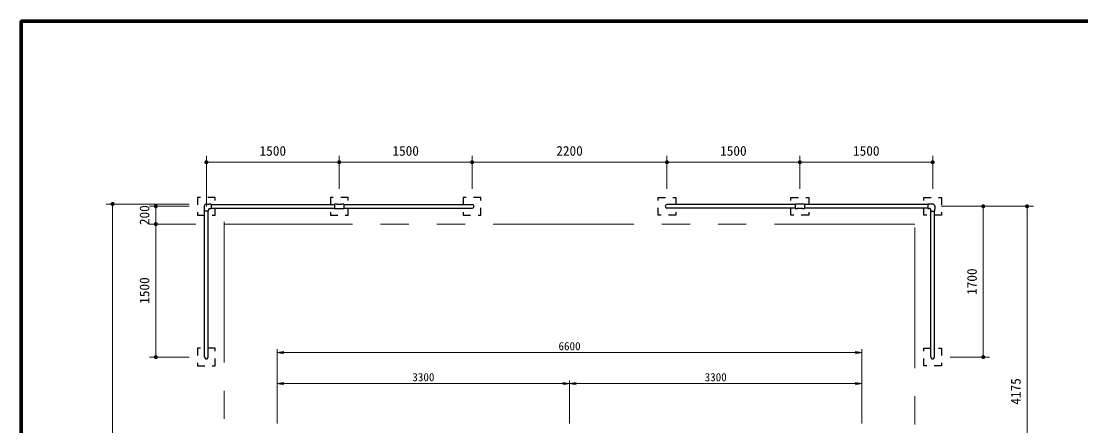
# Model space of a CAD drawing. Units: millimetres at full size. Extents: x 750 to 20250, y 750 to 14100.
# Drawn here: x 750 to 12712, y 9538 to 14100 of the extents above; entities that cross this region are included whole.
import ezdxf
from ezdxf.enums import TextEntityAlignment as Align

# ---------------------------------------------------------------- set-up
doc = ezdxf.new("R2010")
doc.units = ezdxf.units.MM
doc.header["$LTSCALE"] = 50
doc.linetypes.add('USER1', pattern=[63.5, 31.75, -6.35, 6.35, -6.35, 6.35, -6.35])
doc.linetypes.add('USER3', pattern=[3.333334, 1.666667, -1.666667])
for name, color, linetype, lineweight in [('D-SAFETY', 6, 'USER1', 13), ('D-STR-DIM', 7, 'Continuous', 13), ('D-STR-DIM\u3000寸法線、寸法値', 7, 'Continuous', 13), ('D-STR\u3000構造物外形線', 1, 'Continuous', 25), ('D-TTL', 7, 'Continuous', 70)]:
    doc.layers.add(name, color=color, linetype=linetype, lineweight=lineweight)
doc.styles.add('ＭＳ ゴシック', font='')
doc.styles.get('ＭＳ ゴシック').set_extended_font_data('MS Gothic')

# ---------------------------------------------------------------- blocks, each defined once
blk = doc.blocks.new('open_arrow')
at = {"color": 0, "linetype": 'Continuous', "lineweight": -2}
blk.add_lwpolyline([(7.5, 1.25), (0, 0), (7.5, -1.25)], dxfattribs=at)
blk = doc.blocks.new('filled_dot')
at = {"color": 0, "linetype": 'Continuous', "lineweight": -2, "const_width": 1.25}
blk.add_lwpolyline([(-0.625, 0, 1), (0.625, 0, 1)], format="xyb", close=True, dxfattribs=at)

msp = doc.modelspace()

# ---------------------------------------------------------------- linework, layer by layer
at = {"layer": 'D-SAFETY'}
for p, q in [((3040.47, 11837.94), (3040.47, 3837.94)), ((10840.47, 11812.94), (3040.47, 11812.94)), ((10840.47, 3837.94), (10840.47, 11837.94))]:
    msp.add_line(p, q, dxfattribs=at)
at = {"layer": 'D-STR-DIM'}
for p, q in [((3640.47, 9562.94), (3640.47, 10400.44)), ((3640.47, 10362.94), (10240.47, 10362.94)), ((10240.47, 9562.94), (10240.47, 10400.44)), ((3640.47, 9562.94), (3640.47, 10050.44)), ((6940.47, 9562.94), (6940.47, 10050.44)), ((6940.47, 9562.94), (6940.47, 10050.44)), ((10240.47, 9562.94), (10240.47, 10050.44)), ((3640.47, 10012.94), (6940.47, 10012.94)), ((6940.47, 10012.94), (10240.47, 10012.94))]:
    msp.add_line(p, q, dxfattribs=at)
at = {"layer": 'D-STR-DIM\u3000寸法線、寸法値'}
for p, q in [((2840.47, 12008.81), (2840.47, 12581.8)), ((4340.47, 12208.81), (4340.47, 12581.8)), ((4340.47, 12208.81), (4340.47, 12581.8)), ((5840.47, 12208.81), (5840.47, 12581.8)), ((5840.47, 12317.89), (5840.47, 12581.8)), ((8040.47, 12303.03), (8040.47, 12581.8)), ((8040.47, 12208.81), (8040.47, 12581.8)), ((9540.47, 12208.81), (9540.47, 12581.8)), ((9540.47, 12208.81), (9540.47, 12581.8)), ((11040.47, 12208.81), (11040.47, 12581.8)), ((2840.47, 12509.8), (4340.47, 12509.8)), ((4340.47, 12509.8), (5840.47, 12509.8)), ((5840.47, 12509.8), (8040.47, 12509.8)), ((9540.47, 12509.8), (8040.47, 12509.8)), ((9540.47, 12509.8), (11040.47, 12509.8)), ((2644.47, 12038.81), (1709.82, 12038.81)), ((1781.82, 12038.81), (1781.82, 3638.08)), ((2644.47, 12012.81), (2197.71, 12012.81)), ((2269.71, 12012.81), (2269.71, 11812.81)), ((11136.47, 12012.81), (11683.23, 12012.81)), ((11236.47, 12012.81), (12178.04, 12012.81)), ((11611.23, 12012.81), (11611.23, 10312.81)), ((12106.04, 12012.81), (12106.04, 7837.44)), ((2723.47, 11812.81), (2197.71, 11812.81)), ((2723.47, 11812.81), (2197.71, 11812.81)), ((2269.71, 11812.81), (2269.71, 10312.81)), ((2644.47, 10312.81), (2197.71, 10312.81)), ((11236.47, 10312.81), (11683.23, 10312.81))]:
    msp.add_line(p, q, dxfattribs=at)
at = {"layer": 'D-STR\u3000構造物外形線'}
for p, q in [((2815.97, 12012.81), (2815.97, 11980.99)), ((2840.47, 12037.31), (2872.28, 12037.31)), ((2866.97, 11983.31), (2866.97, 11977.81)), ((2869.97, 11986.31), (2875.47, 11986.31)), ((2895.47, 12035.81), (2895.47, 12035.37)), ((2895.47, 12035.37), (2895.47, 11990.25)), ((2895.47, 12033.81), (4288.47, 12033.81)), ((2895.47, 11991.81), (4288.47, 11991.81)), ((2895.47, 11989.81), (2895.47, 11990.25)), ((4288.47, 12035.37), (4288.47, 11990.25)), ((4311.66, 12037.31), (4369.28, 12037.31)), ((4311.66, 11988.31), (4369.28, 11988.31)), ((4392.47, 12035.37), (4392.47, 11990.25)), ((4392.47, 12033.81), (5840.47, 12033.81)), ((4392.47, 11991.81), (5840.47, 11991.81)), ((9488.47, 12033.81), (8040.47, 12033.81)), ((9488.47, 11991.81), (8040.47, 11991.81)), ((9488.47, 12035.37), (9488.47, 11990.25)), ((9569.28, 12037.31), (9511.66, 12037.31)), ((9569.28, 11988.31), (9511.66, 11988.31)), ((9592.47, 12035.37), (9592.47, 11990.25)), ((10985.47, 12033.81), (9592.47, 12033.81)), ((10985.47, 11991.81), (9592.47, 11991.81)), ((10985.47, 12035.81), (10985.47, 12035.37)), ((10985.47, 12035.37), (10985.47, 11990.25)), ((10985.47, 11989.81), (10985.47, 11990.25)), ((11010.97, 11986.31), (11005.47, 11986.31)), ((11040.47, 12037.31), (11008.66, 12037.31)), ((11013.97, 11983.31), (11013.97, 11977.81)), ((11064.97, 12012.81), (11064.97, 11980.99)), ((2817.47, 11957.81), (2817.91, 11957.81)), ((2863.03, 11957.81), (2817.91, 11957.81)), ((2819.47, 10312.81), (2819.47, 11957.81)), ((2861.47, 10312.81), (2861.47, 11957.81)), ((2863.47, 11957.81), (2863.03, 11957.81)), ((11017.47, 11957.81), (11017.91, 11957.81)), ((11017.91, 11957.81), (11063.03, 11957.81)), ((11019.47, 10312.81), (11019.47, 11957.81)), ((11061.47, 10312.81), (11061.47, 11957.81)), ((11063.47, 11957.81), (11063.03, 11957.81))]:
    msp.add_line(p, q, dxfattribs=at)
at = {"layer": 'D-STR\u3000構造物外形線', "linetype": 'USER3'}
for points in [[(2740.47, 11912.81), (2940.47, 11912.81), (2940.47, 12112.81), (2740.47, 12112.81)], [(4240.47, 11912.81), (4440.47, 11912.81), (4440.47, 12112.81), (4240.47, 12112.81)], [(5740.47, 11912.81), (5940.47, 11912.81), (5940.47, 12112.81), (5740.47, 12112.81)], [(8140.47, 11912.81), (7940.47, 11912.81), (7940.47, 12112.81), (8140.47, 12112.81)], [(9640.47, 11912.81), (9440.47, 11912.81), (9440.47, 12112.81), (9640.47, 12112.81)], [(11140.47, 11912.81), (10940.47, 11912.81), (10940.47, 12112.81), (11140.47, 12112.81)], [(2740.47, 10212.81), (2940.47, 10212.81), (2940.47, 10412.81), (2740.47, 10412.81)], [(11140.47, 10212.81), (10940.47, 10212.81), (10940.47, 10412.81), (11140.47, 10412.81)]]:
    msp.add_lwpolyline(points, close=True, dxfattribs=at)
at = {"layer": 'D-STR\u3000構造物外形線'}
for centre, radius, start, end in [((2840.47, 12012.81), 24.5, 90, 180), ((2995.97, 11980.99), 180, 180, 187.26182), ((2809.48, 11977.81), 57.49, 339.99196, 0), ((2869.97, 11983.31), 3, 90, 180), ((2872.28, 11857.31), 180, 82.73818, 90), ((2875.47, 12043.8), 57.49, 270, 290.00804), ((2872.28, 11857.31), 180, 82.598, 82.73818), ((2894.97, 12035.37), 0.5, 0, 82.73818), ((2894.97, 11990.25), 0.5, 277.26182, 0), ((2872.28, 12168.31), 180, 277.26182, 277.402), ((4288.97, 12035.37), 0.5, 97.26182, 180), ((4288.97, 11990.25), 0.5, 180, 262.73818), ((4311.66, 11857.31), 180, 90, 97.26182), ((4311.66, 12168.31), 180, 262.73818, 270), ((4369.28, 11857.31), 180, 82.73818, 90), ((4369.28, 12168.31), 180, 270, 277.26182), ((4391.97, 12035.37), 0.5, 0, 82.73818), ((4391.97, 11990.25), 0.5, 277.26182, 0), ((5840.47, 12012.81), 21, 270, 90.003), ((8040.47, 12012.81), 21, 89.997, 270), ((9488.97, 12035.37), 0.5, 97.26182, 180), ((9488.97, 11990.25), 0.5, 180, 262.73818), ((9511.66, 11857.31), 180, 90, 97.26182), ((9511.66, 12168.31), 180, 262.73818, 270), ((9569.28, 11857.31), 180, 82.73818, 90), ((9569.28, 12168.31), 180, 270, 277.26182), ((9591.97, 12035.37), 0.5, 0, 82.73818), ((9591.97, 11990.25), 0.5, 277.26182, 0), ((11008.66, 11857.31), 180, 97.26182, 97.402), ((10985.97, 12035.37), 0.5, 97.26182, 180), ((10985.97, 11990.25), 0.5, 180, 262.73818), ((11008.66, 12168.31), 180, 262.598, 262.73818), ((11005.47, 12043.8), 57.49, 249.99196, 270), ((11008.66, 11857.31), 180, 90, 97.26182), ((11010.97, 11983.31), 3, 0, 90), ((11071.46, 11977.81), 57.49, 180, 200.00804), ((11040.47, 12012.81), 24.5, 0, 90), ((10884.97, 11980.99), 180, 352.73818, 0), ((2817.91, 11958.31), 0.5, 187.26182, 270), ((2995.97, 11980.99), 180, 187.26182, 187.402), ((2863.03, 11958.31), 0.5, 270, 352.73818), ((2684.97, 11980.99), 180, 352.598, 352.73818), ((11017.91, 11958.31), 0.5, 187.26182, 270), ((11195.97, 11980.99), 180, 187.26182, 187.402), ((11063.03, 11958.31), 0.5, 270, 352.73818), ((10884.97, 11980.99), 180, 352.598, 352.73818), ((2840.47, 10312.81), 21, 179.97767, 0), ((11040.47, 10312.81), 21, 179.97767, 0)]:
    msp.add_arc(centre, radius, start, end, dxfattribs=at)
at = {"layer": 'D-TTL'}
msp.add_lwpolyline([(750, 750), (750, 14100), (20250, 14100), (20250, 750)], close=True, dxfattribs=at)

# ---------------------------------------------------------------- block references
at = {"layer": 'D-STR-DIM', "xscale": 10, "yscale": 10}
for p in [(3640.47, 10362.94), (3640.47, 10012.94), (6940.47, 10012.94)]:
    msp.add_blockref('open_arrow', p, dxfattribs=at)
at = {"layer": 'D-STR-DIM', "xscale": 10, "yscale": 10, "rotation": 180}
for p in [(10240.47, 10362.94), (6940.47, 10012.94), (10240.47, 10012.94)]:
    msp.add_blockref('open_arrow', p, dxfattribs=at)
at = {"layer": 'D-STR-DIM\u3000寸法線、寸法値', "xscale": 18, "yscale": 18}
for p in [(2840.47, 12509.8), (4340.47, 12509.8), (5840.47, 12509.8), (8040.47, 12509.8), (9540.47, 12509.8)]:
    msp.add_blockref('filled_dot', p, dxfattribs=at)
for p, rotation in [((4340.47, 12509.8), 180), ((5840.47, 12509.8), 180), ((8040.47, 12509.8), 180), ((9540.47, 12509.8), 180), ((11040.47, 12509.8), 180), ((1781.82, 12038.81), 270), ((2269.71, 12012.81), 270), ((11611.23, 12012.81), 270), ((12106.04, 12012.81), 270), ((2269.71, 11812.81), 270), ((2269.71, 11812.81), 90), ((2269.71, 10312.81), 90), ((11611.23, 10312.81), 90)]:
    msp.add_blockref('filled_dot', p, dxfattribs=dict(at, rotation=rotation))

# ---------------------------------------------------------------- texts
at = {"layer": 'D-STR-DIM', "style": 'ＭＳ ゴシック'}
for s, p in [('6600', (6940.47, 10362.94)), ('3300', (5290.47, 10012.94)), ('3300', (8590.47, 10012.94))]:
    msp.add_text(s, height=91.64, dxfattribs=at).set_placement(p, align=Align.BOTTOM_CENTER)
at = {"layer": 'D-STR-DIM\u3000寸法線、寸法値', "style": 'ＭＳ ゴシック'}
for s, p in [('1500', (3590.47, 12638.06)), ('1500', (5090.47, 12638.06)), ('2200', (6940.47, 12638.06)), ('1500', (8790.47, 12638.06)), ('1500', (10290.47, 12638.06))]:
    msp.add_text(s, height=110, dxfattribs=at).set_placement(p, align=Align.MIDDLE_CENTER)
for s, p in [('200', (2141.44, 11912.81)), ('1700', (11482.96, 11162.81)), ('1500', (2141.44, 11062.81)), ('4175', (11977.77, 9925.12))]:
    msp.add_text(s, height=110, rotation=90, dxfattribs=at).set_placement(p, align=Align.MIDDLE_CENTER)

doc.saveas('drawing.dxf')
